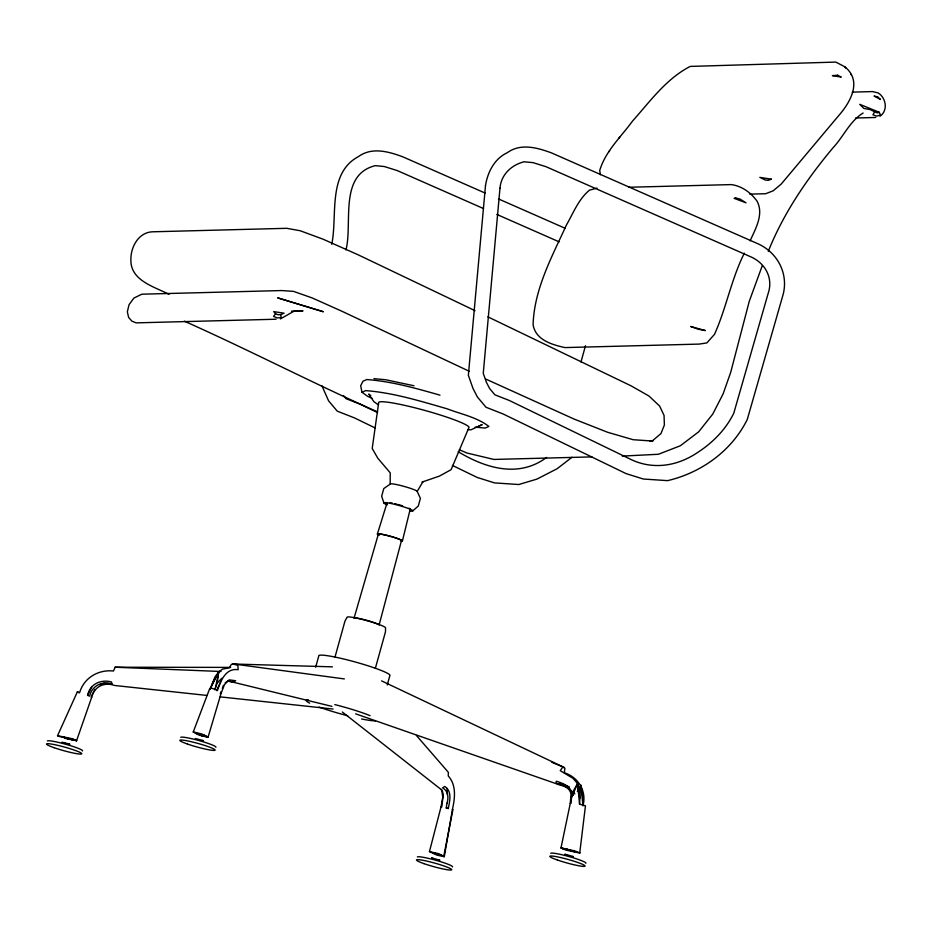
<?xml version="1.0" encoding="UTF-8"?>
<svg xmlns="http://www.w3.org/2000/svg" width="932" height="932" viewBox="0 0 932 932"><rect width="100%" height="100%" fill="white"/><g stroke="black" fill="none" stroke-linecap="round" stroke-linejoin="round"><path stroke-width="1.4" d="M383.914 502.989L381.666 496.22L383.786 488.566L390.182 484.127L390.217 472.827L377.763 458.171L372.206 448.455L378.637 402.915A46.938 4.742 15.5 0 1 421.8 409.602A46.938 4.742 15.5 0 1 469.052 427.264L451.088 469.693L439.415 476.101L422.033 482.077L422.988 481.658L417.198 491.397L420.402 498.434L418.282 506.076L412.853 510.783M570.268 803.419L571.036 794.367C570.011 787.144 562.276 785.117 556.334 783.346L556.241 781.214C562.672 783.229 570.664 785.921 571.805 793.598L571.036 803.244L570.268 803.419L560.971 848.004L566.272 850.182L579.727 853.06L585.459 805.796L579.553 804.13L577.572 783.591L572.947 778.278L560.249 770.694L562.73 767.094L564.897 768.201L564.279 772.745C578.504 777.218 586.915 791.35 582.954 805.854M579.553 804.13L580.31 790.953L577.572 783.591L571.805 793.598M331.745 244.335C337.71 215.781 327.179 173.34 358.424 156.599C371.926 146.79 388.504 151.566 402.694 156.774L485.164 193.075M345.958 249.916C352.855 223.202 338.467 174.785 375.293 165.651L384.299 166.525L397.253 170.579L483.522 208.558M214.651 689.738L217.156 683.086L218.787 671.774L222.597 669.118L229.505 667.801L231.194 664.609L232.464 663.992L332.456 666.846M416.406 735.476L447.593 771.428L448.397 772.5L448.245 775.948C456.61 785.14 454.921 798.293 452.439 809.43L444.296 856.764L436.968 855.133L429.454 851.603L441.046 806.809L442.77 797.14L441.582 789.299M444.343 856.601L443.76 856.217L452.94 809.558L452.346 809.442M215.56 687.583L218.787 671.774L214.919 677.075L210.154 688.993C209.758 687.024 215.956 689.517 217.424 690.612C220.569 681.117 225.695 667.696 238.126 669.724L237.975 666.124L237.089 665.029L232.464 663.992M402.438 540.863L410.231 509.047A12.023 1.212 15.5 0 0 409.148 508.278M209.816 688.27L193.215 732.074L198.796 734.987L207.16 737.096L208.104 737.072L221.024 693.524L224.426 684.705L229.132 679.859L235.621 680.721L233.571 682.177L227.629 681.059L225.148 682.876M401.482 540.607L379.103 625.023A13.025 1.316 15.5 0 0 365.996 620.118A13.025 1.316 15.5 0 0 354.02 618.266L378.31 534.362M580.997 362L585.471 345.725M315.657 667.219L318.767 656.035A36.965 3.74 15.5 0 1 352.75 661.312A36.965 3.74 15.5 0 1 389.96 675.222L387.246 684.997M334.914 657.375L345.003 620.968L347.03 617.403A20.003 2.027 15.5 0 1 365.426 620.258A20.003 2.027 15.5 0 1 385.568 627.784L385.464 631.873L375.363 668.279M377.355 534.106L387.071 502.814M222.34 688.515L223.412 685.404M221.035 671.494L115.172 667.23L113.471 671.005C98.361 669.351 83.985 677.797 79.639 692.569L77.333 691.894L57.539 735.709L58.378 736.222L76.587 740.672L91.709 697.229C94.202 686.651 104.267 681.723 114.473 685.463L207.125 695.458M216.597 690.624L220.639 681.863M221.105 691.626L220.243 693.699L221.024 693.524M762.283 265.655L749.258 301.339L730.676 372.416L723.116 393.887L712.735 414.111L698.662 431.831L680.383 445.741L658.458 454.268L622.25 456.098M768.294 251.337C783.474 213.3 806.704 179.282 832.847 147.99C843.378 136.864 849.798 121.113 863.114 113.017M571.176 798.409L577.572 783.591L579.832 798.165M578.306 791.489L580.974 785.315L583.234 799.889M91.988 686.534L87.62 695.365L89.6 696.157C92.082 685.836 101.833 680.651 111.968 684.193L111.525 681.979C101.099 679.055 89.763 683.948 87.62 695.365M94.901 689.377L91.627 696.006M750.097 240.875C755.514 228.713 764.065 214.383 757.052 201.137C750.854 192.609 741.884 185.992 731.236 184.594L628.774 187.262M744.33 253.155C731.34 279.064 726.343 307.991 714.506 334.343L706.852 342.929L699.186 344.094L564.978 347.589C552.035 344.712 535.655 340.063 533.092 324.802C534.153 289.188 551.919 256.801 566.411 225.055C573.331 213.032 578.481 199.262 589.443 190.175L597.028 188.089M210.154 688.993L218.787 671.774L212.345 683.622M874.496 111.968L872.958 114.834L876.744 116.116L880.367 115.09L879.319 112.306L859.735 104.314L863.824 108.438L870.08 109.557L877.222 112.9L879.319 112.306M577.362 791.571L580.974 785.315L582.826 804.479M845.79 68.059L844.683 66.708L835.818 62.083L690.204 66.417C666.205 78.777 650.082 101.413 632.49 121.125C620.933 136.969 605.392 151.275 599.707 170.521L600.418 174.68M217.156 683.086L221.874 678.228M608.852 151.811L609.644 150.728M618.906 138.146L619.768 136.981M275.616 313.769L273.542 316.402L277.282 317.905L281.091 317.649L280.835 314.608L284.074 313.187L273.717 311.626L275.616 313.769L278.144 314.783L280.835 314.608M879.959 116.267C888.312 110.64 886.122 97.697 878.049 92.885L872.457 91.581L852.256 92.117M355.663 713.842L558.839 784.616L560.272 783.253L569.475 786.981M652.761 440.521L660.963 433.578L664.388 425.015L664.05 415.392L659.611 406.026L648.905 395.983L631.022 385.813L487.855 316.833M571.98 457.262L557.208 468.68L536.879 479.13L518.774 484.524L494.566 482.904L477.266 477.475L452.428 465.429M546.595 457.449C518.553 478.314 485.502 468.19 458.195 451.729M440.009 395.156C416.033 388.318 391.778 381.409 366.824 379.534L362.979 381.223L360.684 385.743L361.977 392.255L365.705 390.613C393.514 392.756 420.379 401.121 447.057 408.787C461.095 414.204 476.753 417.105 488.892 426.437L485.164 428.079L475.192 427.136M478.827 426.099L482.17 424.631L470.916 429.85L468.027 429.57M280.369 318.942L293.825 311.288L303.028 310.845L291.483 311.148M99.841 684.799L103.44 683.307L111.782 683.61M57.539 735.709L71.286 738.494L76.587 740.672L65.007 738.33M201.382 735.802L204.656 735.709L207.16 737.096L201.883 734.008L193.262 731.911M429.454 851.603L438.774 853.689L443.76 856.217M855.506 118.003L875.707 117.479M749.782 194.136L765.65 193.728L773.152 190.815L781.202 184.093L838.555 115.789C850.415 102.299 862.683 80.956 844.683 66.708M276.093 319.222L136.165 322.868L131.925 321.156L128.616 317.428L127.346 311.801L129.035 304.729L133.87 298.1L141.85 294.197L281.779 290.551L293.545 291.378L312.267 297.984L341.741 311.16L469.157 371.227M650 441.139L652.889 441.057L633.189 439.718L607.641 432.285L574.159 419.097L485.933 379.138M591.96 456.89L493.867 459.441L467.037 453.034L459.336 449.783M71.298 739.367L62.933 736.991L68.898 739.076L73.884 739.309M202.559 740.591L203.304 740.567L195.324 738.54M560.971 848.004L574.66 850.869L580.019 852.966M564.92 854.178L573.273 856.543L572.539 856.566M431.563 857.836L439.916 860.201L439.182 860.224M230.658 667.394L115.172 667.23M373.942 378.648L385.79 379.767L413.983 385.755M220.15 696.868L333.073 709.042M234.864 664.167L344.362 678.927M203.91 735.732L196.291 733.333L204.656 735.709M67.547 743.946L69.947 744.225L61.966 742.198M433.648 852.955L441.267 855.343L432.914 852.966M91.021 697.089L91.709 697.229M441.046 806.809L441.745 806.949L443.306 794.437L442.304 790.86L439.997 788.6L342.312 712.001M70.552 739.379L76.587 740.672M448.455 808.58L446.183 808.056M228.224 680.989L331.967 706.386M63.364 742.757L65.415 743.398M558.839 784.616C564.699 786.259 572.166 788.379 573.145 795.439M565.305 854.516L566.703 855.075M431.947 858.174L433.345 858.733M551.849 762.329L563.942 767.316L381.596 680.896M371.915 398.185L367.907 396.496L361.977 392.255M184.396 321.19C249.392 350.176 312.593 383.052 377.646 411.956M498.469 198.924L564.978 228.2M496.803 214.407L559.177 241.866M79.162 692.814L77.333 691.894M168.972 294.337C154.223 286.637 130.48 280.649 130.876 259.877C130.608 247.178 138.449 232.324 152.533 231.8L286.753 228.305L300.267 230.763L323.183 239.244L358.191 254.832L475.005 310.659M377.425 412.55L360.498 404.337L346.098 398.698L343.454 395.541M375.305 428.021L354.393 417.874L337.233 411.152L328.588 400.83L321.878 385.743M203.118 734.544L208.104 737.072M370.82 395.587L368.699 394.073L373.837 401.61L378.508 404.966M850.741 74.176L851.44 75.026M573.879 791.35L574.764 793.994M447.092 788.414L447.383 794.6M417.385 856.962A18.267 1.841 15.5 0 1 436.444 860.446A18.267 1.841 15.5 0 1 452.486 866.911M379.394 535.143A12.023 1.212 15.5 0 1 389.378 536.086A12.023 1.212 15.5 0 1 400.795 540.909M378.532 534.945A13.025 1.316 15.5 0 1 389.331 535.97A13.025 1.316 15.5 0 1 401.704 541.189M390.089 502.732A12.023 1.212 15.5 0 1 392.407 503.152M394.772 503.676A12.023 1.212 15.5 0 1 396.997 504.235M398.127 504.527A12.023 1.212 15.5 0 1 402.601 505.831M387.316 504.864A15.017 1.515 15.5 0 1 388.131 502.965A15.017 1.515 15.5 0 1 407.68 508.231A15.017 1.515 15.5 0 1 410.255 511.039M390.182 484.127A14.027 1.421 15.5 0 1 403.078 486.131A14.027 1.421 15.5 0 1 417.198 491.397M375.468 720.867A36.965 3.74 15.5 0 1 361.628 718.98M347.718 715.753A36.965 3.74 15.5 0 1 319.082 707.05M309.692 703.147A36.965 3.74 15.5 0 1 308.457 699.839M334.809 704.592A36.965 3.74 15.5 0 1 370.051 715.671M47.404 740.987A18.267 1.841 15.5 0 1 66.463 744.47A18.267 1.841 15.5 0 1 82.505 750.936M180.761 737.328A18.267 1.841 15.5 0 1 199.821 740.812A18.267 1.841 15.5 0 1 215.863 747.278M550.742 853.304A18.267 1.841 15.5 0 1 569.79 856.788A18.267 1.841 15.5 0 1 585.832 863.265M485.514 185.363L468.353 375.305L472.99 388.434L477.382 396.962L486.026 407.272L503.187 414.006L626.059 473.607L643.36 479.025L667.568 480.644C701.248 472.792 731.923 450.738 747.301 419.388L782.565 296.481C789.288 274.742 778.034 252.654 757.669 243.648L551.488 152.895C537.298 147.687 520.72 142.922 507.229 152.732C494.426 158.766 487.774 171.942 485.514 185.363M499.983 188.171L483.254 373.359L486.434 382.353L489.603 388.504L494.892 394.818L509.291 400.469L631.745 459.86C654.043 470.101 678.135 465.825 697.986 452.253C713.015 442.432 725.748 429.466 733.764 413.272L768.154 293.44C773.548 277.771 765.032 262.882 750.446 256.684L546.047 166.712L533.104 162.646L524.087 161.784C511.388 164.941 501.055 174.668 499.983 188.171M446.952 803.291L446.242 807.951L448.315 808.428C449.702 801.124 452.346 791.385 444.785 786.445L442.584 787.831C448.187 790.779 448.851 797.85 446.952 803.291M771.312 179.165L768.294 180.342L765.3 180.039L759.825 177.371L771.312 179.165M735.651 197.945L734.125 198.353L746.008 202.815L739.985 199.052L735.651 197.945M705.198 330.522L698.161 329.206L690.647 326.468L705.198 330.522M837.67 75.236L832.369 75.632L841.27 77.111L837.67 75.236M567.005 849.297L563.685 849.367L561.914 847.98L574.625 851.685L567.005 849.297M877.606 96.87L874.053 96.043L880.472 99.433L877.606 96.87M323.206 311.696L277.864 297.925L323.206 311.696M424.048 863.661A18.267 1.841 15.5 0 0 451.671 869.836A18.267 1.841 15.5 0 0 426.658 861.075A18.267 1.841 15.5 0 0 424.048 863.661M54.068 747.685A18.267 1.841 15.5 0 0 81.701 753.86A18.267 1.841 15.5 0 0 56.677 745.099A18.267 1.841 15.5 0 0 54.068 747.685M187.425 744.027A18.267 1.841 15.5 0 0 215.059 750.202A18.267 1.841 15.5 0 0 190.035 741.441A18.267 1.841 15.5 0 0 187.425 744.027M557.394 860.003A18.267 1.841 15.5 0 0 585.028 866.178A18.267 1.841 15.5 0 0 560.004 857.417A18.267 1.841 15.5 0 0 557.394 860.003"/></g></svg>
